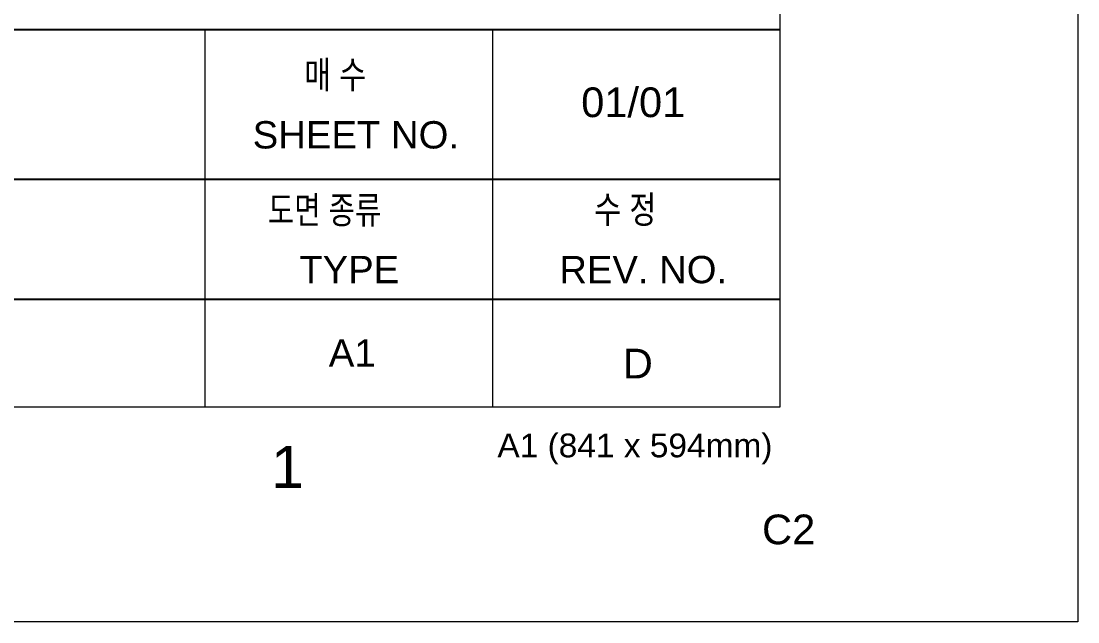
# Model space of a CAD drawing. Header units: inches. Extents: x 1009 to 1850, y 0 to 594.
# Drawn here: x 1761.5 to 1850.4, y 0 to 50.6 of the extents above; entities that cross this region are included whole.
import ezdxf
from ezdxf.enums import TextEntityAlignment as Align

# ---------------------------------------------------------------- set-up
doc = ezdxf.new("R2010")
doc.units = ezdxf.units.IN
doc.header["$MEASUREMENT"] = 0
for name, color, linetype in [('BG 0 -1', 7, 'Continuous'), ('BG VPORT', 7, 'Continuous'), ('FRAME', 7, 'Continuous')]:
    doc.layers.add(name, color=color, linetype=linetype)
doc.styles.add('Arial', font='arial.ttf')

msp = doc.modelspace()

# ---------------------------------------------------------------- linework, layer by layer
at = {"layer": 'BG 0 -1', "color": 7, "linetype": 'Continuous', "lineweight": 9}
for p, q in [((1850.421, 594), (1850.421, 0)), ((1825.353, 18.107), (1825.353, 576.746)), ((1776.942, 49.877), (1776.942, 18.107)), ((1801.147, 49.877), (1801.147, 18.107)), ((1034.533, 18.107), (1825.353, 18.107)), ((1850.421, 0), (1009.421, 0))]:
    msp.add_line(p, q, dxfattribs=at)
at = {"layer": 'BG VPORT', "color": 7, "linetype": 'Continuous', "lineweight": 25}
for p, q in [((1676.085, 49.877), (1825.353, 49.877)), ((1676.085, 37.27), (1825.353, 37.27)), ((1676.085, 27.184), (1825.353, 27.184))]:
    msp.add_line(p, q, dxfattribs=at)

# ---------------------------------------------------------------- texts
at = {"layer": 'BG 0 -1', "color": 7, "style": 'Arial'}
for s, height, width, p in [('A1 (841 x 594mm)', 2, 1.007335, (1813.143, 14.608)), ('1', 3.537, 1.008516, (1783.906, 13.053))]:
    msp.add_text(s, height=height, dxfattribs=dict(at, width=width)).set_placement(p, align=Align.MIDDLE)
at = {"layer": 'BG VPORT', "color": 7, "style": 'Arial'}
for s, width, p in [('매 수', 0.780824, (1785.317, 44.917)), (' SHEET NO.', 1.00288, (1780.079, 39.859)), ('도면 종류', 0.767495, (1782.252, 33.532)), ('수 정', 0.780824, (1809.728, 33.57)), ('TYPE', 1.001693, (1784.897, 28.518)), (' REV. NO.', 1.000881, (1805.891, 28.513)), ('A1', 1.006087, (1787.374, 21.491))]:
    msp.add_text(s, height=2.3, dxfattribs=dict(at, width=width)).set_placement(p)
at = {"layer": 'FRAME', "color": 2, "style": 'Arial'}
for s, width, p in [('01/01', 1.002578, (1808.621, 42.5)), ('D', 1.004063, (1812.121, 20.5)), ('C2', 1.004063, (1823.84, 6.535))]:
    msp.add_text(s, height=2.5, dxfattribs=dict(at, width=width)).set_placement(p)

doc.saveas('drawing.dxf')
